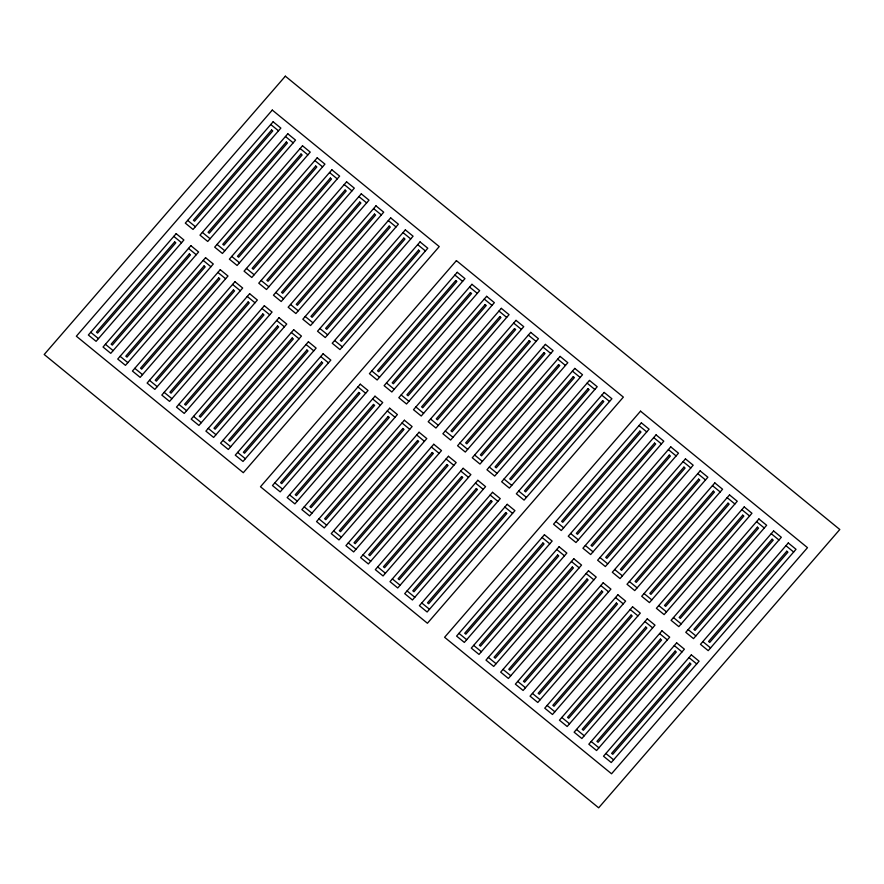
<?xml version="1.0" encoding="UTF-8"?>
<svg xmlns="http://www.w3.org/2000/svg" width="884" height="884" viewBox="0 0 884 884"><rect width="100%" height="100%" fill="white"/><g stroke="black" fill="none" stroke-linecap="round" stroke-linejoin="round"><path stroke-width="1.33" d="M270.758 124.489L278.493 130.81M285.455 136.501L293.19 142.832M300.14 148.512L307.875 154.844M314.837 160.534L322.572 166.855M329.533 172.546L337.257 178.866M344.219 184.557L351.954 190.878M358.915 196.568L366.65 202.889M373.601 208.58L381.336 214.9M388.297 220.591L396.032 226.912M402.993 232.602L410.728 238.923M417.679 244.614L425.414 250.934M454.884 275.034L462.619 281.355M469.581 287.046L477.305 293.366M484.266 299.057L492.001 305.378M498.963 311.069L506.698 317.389M513.648 323.08L521.383 329.401M528.345 335.091L536.08 341.423M543.041 347.103L550.765 353.434M557.727 359.125L565.462 365.446M572.423 371.136L580.158 377.457M587.109 383.148L594.844 389.468M601.805 395.159L609.54 401.48M639.01 425.569L646.734 431.9M653.696 437.58L661.431 443.912M668.392 449.602L676.127 455.923M683.078 461.614L690.813 467.934M697.774 473.625L705.509 479.946M712.471 485.636L720.206 491.957M727.156 497.648L734.891 503.968M741.853 509.659L749.588 515.98M756.549 521.671L764.273 527.991M771.235 533.682L778.97 540.002M785.931 545.693L793.666 552.025M187.662 220.392L195.397 226.713M202.359 232.404L210.094 238.735M217.044 244.415L224.779 250.747M231.741 256.437L239.476 262.758M246.437 268.449L254.172 274.769M261.123 280.46L268.858 286.781M275.819 292.471L283.554 298.792M290.516 304.483L298.239 310.803M305.201 316.494L312.936 322.815M319.897 328.505L327.632 334.826M334.583 340.517L342.318 346.837M371.788 370.937L379.523 377.258M386.485 382.949L394.209 389.269M401.17 394.96L408.905 401.281M415.867 406.971L423.602 413.292M430.552 418.983L438.287 425.303M445.249 430.994L452.984 437.315M459.945 443.006L467.669 449.337M474.631 455.017L482.366 461.349M489.327 467.039L497.062 473.36M504.013 479.051L511.748 485.371M518.709 491.062L526.444 497.383M555.914 521.472L563.649 527.803M570.6 533.483L578.335 539.815M585.296 545.505L593.031 551.826M599.993 557.517L607.717 563.837M614.678 569.528L622.413 575.849M629.375 581.539L637.11 587.86M644.06 593.551L651.795 599.871M658.757 605.562L666.492 611.883M673.453 617.573L681.177 623.894M688.139 629.585L695.874 635.905M702.835 641.596L710.57 647.928M173.805 236.382L181.54 242.713M188.502 248.393L196.237 254.725M203.198 260.415L210.922 266.736M217.884 272.427L225.619 278.747M232.58 284.438L240.315 290.759M247.266 296.449L255.001 302.77M261.962 308.461L269.697 314.781M276.659 320.472L284.394 326.793M291.344 332.483L299.079 338.804M306.041 344.495L313.776 350.815M320.737 356.506L328.461 362.838M357.932 386.927L365.667 393.247M372.628 398.938L380.363 405.259M387.314 410.949L395.049 417.27M402.01 422.961L409.745 429.281M416.707 434.972L424.43 441.293M431.392 446.984L439.127 453.315M446.088 458.995L453.823 465.327M460.774 471.017L468.509 477.338M475.47 483.029L483.205 489.349M490.167 495.04L497.902 501.361M504.852 507.051L512.587 513.372M542.058 537.461L549.793 543.793M556.743 549.472L564.478 555.804M571.44 561.495L579.175 567.815M586.136 573.506L593.871 579.827M600.822 585.517L608.557 591.838M615.518 597.529L623.253 603.849M630.215 609.54L637.939 615.861M644.9 621.551L652.635 627.872M659.597 633.563L667.332 639.883M674.282 645.574L682.017 651.906M688.979 657.586L696.714 663.917M90.709 332.285L98.444 338.616M105.406 344.296L113.141 350.628M120.102 356.318L127.826 362.639M134.788 368.33L142.523 374.65M149.484 380.341L157.219 386.662M164.17 392.352L171.905 398.673M178.866 404.364L186.601 410.684M193.563 416.375L201.298 422.696M208.248 428.386L215.983 434.707M222.945 440.398L230.68 446.718M237.641 452.409L245.365 458.741M274.836 482.83L282.571 489.15M289.532 494.841L297.267 501.162M304.218 506.852L311.953 513.173M318.914 518.864L326.649 525.184M333.611 530.875L341.334 537.196M348.296 542.886L356.031 549.218M362.993 554.898L370.728 561.229M377.678 566.92L385.413 573.241M392.374 578.932L400.109 585.252M407.071 590.943L414.806 597.264M421.756 602.954L429.491 609.275M458.962 633.364L466.697 639.696M473.647 645.375L481.382 651.707M488.344 657.398L496.079 663.718M503.04 669.409L510.775 675.73M517.726 681.42L525.461 687.741M532.422 693.432L540.157 699.752M547.119 705.443L554.843 711.764M561.804 717.454L569.539 723.775M576.501 729.466L584.236 735.786M591.186 741.477L598.921 747.809M605.883 753.488L613.618 759.82M285.344 76.179L44.2 354.495L598.656 807.821L839.8 529.505L285.344 76.179M272.283 110.08L76.355 336.207L243.31 472.708L439.238 246.581L272.283 110.08M176.17 233.663L88.356 335.014L96.091 341.334L183.905 239.984L176.17 233.663M273.123 121.771L185.308 223.122L193.032 229.442L280.858 128.092L273.123 121.771M174.667 241.907L96.455 332.163L97.594 333.091L175.805 242.835L174.667 241.907M271.609 130.014L193.408 220.271L194.546 221.199L272.747 130.942L271.609 130.014M190.867 245.675L103.041 347.025L110.776 353.346L198.602 251.995L190.867 245.675M287.808 133.782L199.994 235.133L207.729 241.454L295.543 140.103L287.808 133.782M189.353 253.918L111.152 344.174L112.29 345.103L190.491 254.846L189.353 253.918M286.305 142.026L208.094 232.282L209.232 233.21L287.444 142.954L286.305 142.026M205.552 257.686L117.738 359.037L125.473 365.357L213.287 264.007L205.552 257.686M302.505 145.794L214.69 247.144L222.425 253.465L310.24 152.114L302.505 145.794M204.049 265.929L125.837 356.186L126.976 357.114L205.187 266.858L204.049 265.929M301.002 154.037L222.79 244.293L223.928 245.222L302.14 154.965L301.002 154.037M220.249 269.697L132.434 371.048L140.158 377.369L227.984 276.018L220.249 269.697M317.201 157.805L229.376 259.156L237.111 265.476L324.936 164.126L317.201 157.805M218.735 277.941L140.534 368.197L141.672 369.136L219.873 278.869L218.735 277.941M315.687 166.048L237.487 256.305L238.625 257.233L316.826 166.977L315.687 166.048M234.945 281.709L147.12 383.059L154.855 389.391L242.669 288.029L234.945 281.709M331.887 169.816L244.072 271.167L251.807 277.488L339.622 176.137L331.887 169.816M233.431 289.952L155.23 380.208L156.357 381.148L234.569 290.88L233.431 289.952M330.384 178.06L252.172 268.316L253.31 269.255L331.522 178.988L330.384 178.06M249.631 293.72L161.816 395.071L169.551 401.402L257.366 300.041L249.631 293.72M346.583 181.828L258.769 283.178L266.493 289.51L354.318 188.148L346.583 181.828M248.128 301.963L169.916 392.231L171.054 393.159L249.266 302.892L248.128 301.963M345.08 190.071L266.869 280.327L268.007 281.267L346.208 190.999L345.08 190.071M264.327 305.731L176.502 407.093L184.237 413.414L272.062 312.063L264.327 305.731M361.28 193.839L273.454 295.19L281.189 301.521L369.004 200.16L361.28 193.839M262.813 313.975L184.612 404.242L185.75 405.17L263.951 314.903L262.813 313.975M359.766 202.082L281.565 292.35L282.703 293.278L360.904 203.011L359.766 202.082M279.012 317.743L191.198 419.104L198.933 425.425L286.748 324.074L279.012 317.743M375.965 205.85L288.151 307.212L295.886 313.533L383.7 212.182L375.965 205.85M277.51 325.986L199.298 416.253L200.436 417.182L278.648 326.925L277.51 325.986M374.462 214.094L296.251 304.361L297.389 305.289L375.601 215.022L374.462 214.094M293.709 329.765L205.895 431.116L213.63 437.436L301.444 336.086L293.709 329.765M390.662 217.862L302.836 319.223L310.571 325.544L398.397 224.193L390.662 217.862M292.206 337.997L213.994 428.265L215.132 429.193L293.344 338.937L292.206 337.997M389.148 226.105L310.947 316.373L312.085 317.301L390.286 227.044L389.148 226.105M308.406 341.776L220.58 443.127L228.315 449.448L316.129 348.097L308.406 341.776M405.347 229.884L317.533 331.235L325.268 337.555L413.082 236.205L405.347 229.884M306.892 350.02L228.691 440.276L229.829 441.204L308.03 350.948L306.892 350.02M403.844 238.116L325.632 328.384L326.771 329.312L404.983 239.056L403.844 238.116M323.091 353.788L235.277 455.138L243.012 461.459L330.826 360.108L323.091 353.788M420.044 241.896L332.229 343.246L339.964 349.567L427.779 248.216L420.044 241.896M321.588 362.031L243.376 452.288L244.514 453.216L322.726 362.959L321.588 362.031M418.541 250.139L340.329 340.395L341.467 341.323L419.679 251.067L418.541 250.139M456.409 260.614L260.482 486.752L427.425 623.253L623.364 397.115L456.409 260.614M360.296 384.197L272.471 485.548L280.206 491.88L368.031 390.518L360.296 384.197M457.249 272.305L369.424 373.656L377.159 379.987L464.973 278.626L457.249 272.305M358.782 392.441L280.582 482.708L281.72 483.636L359.921 393.369L358.782 392.441M455.735 280.548L377.534 370.816L378.672 371.744L456.873 281.477L455.735 280.548M374.982 396.209L287.167 497.57L294.902 503.891L382.717 402.54L374.982 396.209M471.934 284.317L384.12 385.667L391.855 391.999L479.669 290.637L471.934 284.317M373.479 404.452L295.267 494.72L296.405 495.648L374.617 405.38L373.479 404.452M470.432 292.56L392.22 382.827L393.358 383.755L471.57 293.488L470.432 292.56M389.678 408.22L301.864 509.582L309.599 515.902L397.413 414.552L389.678 408.22M486.631 296.328L398.806 397.689L406.541 404.01L494.366 302.659L486.631 296.328M388.175 416.463L309.964 506.731L311.102 507.659L389.314 417.403L388.175 416.463M485.117 304.571L406.916 394.839L408.054 395.767L486.255 305.499L485.117 304.571M404.375 420.243L316.549 521.593L324.284 527.914L412.11 426.563L404.375 420.243M501.316 308.339L413.502 409.701L421.237 416.021L509.051 314.671L501.316 308.339M402.861 428.475L324.66 518.742L325.798 519.67L403.999 429.414L402.861 428.475M499.814 316.582L421.602 406.85L422.74 407.778L500.952 317.522L499.814 316.582M419.06 432.254L331.246 533.604L338.981 539.925L426.795 438.574L419.06 432.254M516.013 320.362L428.199 421.712L435.934 428.033L523.748 326.682L516.013 320.362M417.557 440.497L339.346 530.754L340.484 531.682L418.696 441.425L417.557 440.497M514.51 328.594L436.298 418.861L437.436 419.789L515.648 329.533L514.51 328.594M433.757 444.265L345.942 545.616L353.666 551.936L441.492 450.586L433.757 444.265M530.709 332.373L442.884 433.724L450.619 440.044L538.444 338.694L530.709 332.373M432.243 452.509L354.042 542.765L355.18 543.693L433.381 453.437L432.243 452.509M529.196 340.616L450.995 430.873L452.133 431.801L530.334 341.544L529.196 340.616M448.442 456.277L360.628 557.627L368.363 563.948L456.177 462.597L448.442 456.277M545.395 344.384L457.581 445.735L465.316 452.055L553.13 350.705L545.395 344.384M446.939 464.52L368.727 554.776L369.866 555.704L448.077 465.448L446.939 464.52M543.892 352.628L465.68 442.884L466.818 443.812L545.03 353.556L543.892 352.628M463.139 468.288L375.324 569.639L383.059 575.959L470.874 474.609L463.139 468.288M560.091 356.396L472.277 457.746L480.001 464.067L567.826 362.716L560.091 356.396M461.636 476.531L383.424 566.788L384.562 567.716L462.774 477.459L461.636 476.531M558.577 364.639L480.377 454.895L481.515 455.824L559.716 365.567L558.577 364.639M477.835 480.299L390.01 581.65L397.745 587.971L485.57 486.62L477.835 480.299M574.788 368.407L486.962 469.758L494.697 476.078L582.512 374.728L574.788 368.407M476.321 488.543L398.12 578.799L399.259 579.738L477.459 489.471L476.321 488.543M573.274 376.65L495.073 466.907L496.2 467.846L574.412 377.578L573.274 376.65M492.521 492.311L404.706 593.661L412.441 599.993L500.256 498.631L492.521 492.311M589.473 380.418L501.659 481.769L509.394 488.101L597.208 386.739L589.473 380.418M491.018 500.554L412.806 590.81L413.944 591.75L492.156 501.482L491.018 500.554M587.971 388.662L509.759 478.918L510.897 479.857L589.109 389.59L587.971 388.662M507.217 504.322L419.403 605.673L427.127 612.004L514.952 510.643L507.217 504.322M604.17 392.43L516.344 493.78L524.079 500.112L611.905 398.75L604.17 392.43M505.714 512.565L427.502 602.833L428.641 603.761L506.852 513.493L505.714 512.565M602.656 400.673L524.455 490.94L525.593 491.869L603.794 401.601L602.656 400.673M640.535 411.159L444.597 637.287L611.551 773.787L807.49 547.66L640.535 411.159M544.422 534.743L456.597 636.093L464.332 642.414L552.146 541.063L544.422 534.743M641.364 422.85L553.55 524.201L561.285 530.522L649.099 429.171L641.364 422.85M542.909 542.986L464.708 633.242L465.835 634.171L544.047 543.914L542.909 542.986M639.861 431.094L561.649 521.35L562.788 522.278L640.999 432.022L639.861 431.094M559.108 546.754L471.294 648.105L479.029 654.425L566.843 553.075L559.108 546.754M656.061 434.862L568.246 536.212L575.97 542.533L663.796 441.182L656.061 434.862M557.605 554.997L479.393 645.254L480.531 646.182L558.743 555.926L557.605 554.997M654.558 443.105L576.346 533.361L577.484 534.29L655.685 444.033L654.558 443.105M573.804 558.765L485.979 660.116L493.714 666.437L581.539 565.086L573.804 558.765M670.757 446.873L582.932 548.224L590.667 554.544L678.481 453.194L670.757 446.873M572.291 567.009L494.09 657.265L495.228 658.204L573.429 567.937L572.291 567.009M669.243 455.116L591.042 545.373L592.181 546.301L670.381 456.045L669.243 455.116M588.49 570.777L500.675 672.127L508.411 678.459L596.225 577.097L588.49 570.777M685.443 458.884L597.628 560.235L605.363 566.556L693.178 465.205L685.443 458.884M586.987 579.02L508.775 669.276L509.913 670.216L588.125 579.948L586.987 579.02M683.94 467.128L605.728 557.384L606.866 558.323L685.078 468.056L683.94 467.128M603.186 582.788L515.372 684.139L523.107 690.47L610.921 589.109L603.186 582.788M700.139 470.896L612.314 572.246L620.049 578.578L707.874 477.216L700.139 470.896M601.684 591.031L523.472 681.299L524.61 682.227L602.822 591.96L601.684 591.031M698.625 479.139L620.424 569.395L621.562 570.335L699.763 480.067L698.625 479.139M617.883 594.799L530.057 696.161L537.792 702.482L625.607 601.12L617.883 594.799M714.824 482.907L627.01 584.258L634.745 590.589L722.559 489.228L714.824 482.907M616.369 603.043L538.168 693.31L539.306 694.238L617.507 603.971L616.369 603.043M713.322 491.15L635.11 581.418L636.248 582.346L714.46 492.079L713.322 491.15M632.568 606.811L544.754 708.172L552.489 714.493L640.303 613.142L632.568 606.811M729.521 494.918L641.707 596.28L649.442 602.601L737.256 501.25L729.521 494.918M631.066 615.054L552.854 705.321L553.992 706.25L632.204 615.982L631.066 615.054M728.018 503.162L649.806 593.429L650.944 594.357L729.156 504.09L728.018 503.162M647.265 618.822L559.45 720.184L567.174 726.504L655 625.154L647.265 618.822M744.217 506.93L656.392 608.291L664.127 614.612L751.952 513.261L744.217 506.93M645.751 627.065L567.55 717.333L568.688 718.261L646.889 628.005L645.751 627.065M742.704 515.173L664.503 605.441L665.641 606.369L743.842 516.112L742.704 515.173M661.95 630.844L574.136 732.195L581.871 738.516L669.685 637.165L661.95 630.844M758.903 518.952L671.089 620.303L678.824 626.623L766.638 525.273L758.903 518.952M660.447 639.088L582.236 729.344L583.374 730.272L661.586 640.016L660.447 639.088M757.4 527.184L679.188 617.452L680.326 618.38L758.538 528.124L757.4 527.184M676.647 642.856L588.832 744.206L596.567 750.527L684.382 649.176L676.647 642.856M773.599 530.964L685.785 632.314L693.509 638.635L781.334 537.284L773.599 530.964M675.144 651.099L596.932 741.356L598.07 742.284L676.282 652.027L675.144 651.099M772.086 539.207L693.885 629.463L695.023 630.391L773.224 540.135L772.086 539.207M691.343 654.867L603.518 756.218L611.253 762.538L699.078 661.188L691.343 654.867M788.285 542.975L700.471 644.326L708.206 650.646L796.02 549.296L788.285 542.975M689.829 663.111L611.629 753.367L612.767 754.295L690.968 664.039L689.829 663.111M786.782 551.218L708.57 641.475L709.708 642.403L787.92 552.146L786.782 551.218"/></g></svg>
